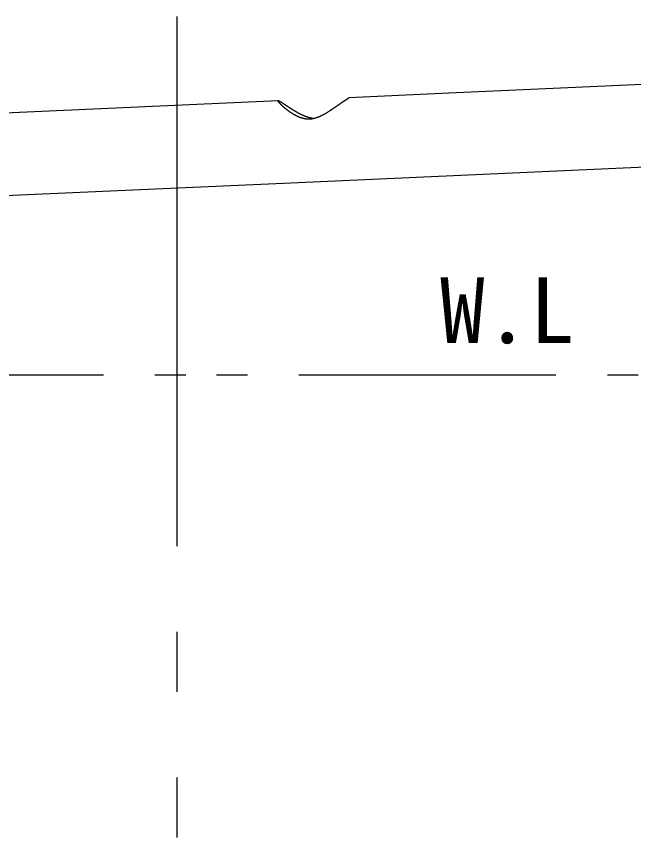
# Model space of a CAD drawing. Units: millimetres, scale not verified. Extents: x -9571 to 7747, y -6704 to 5373.
# Drawn here: x -5767.4 to -5407.3, y -2261 to -1782 of the extents above; entities that cross this region are included whole.
import ezdxf
from ezdxf.enums import TextEntityAlignment as Align

# ---------------------------------------------------------------- set-up
doc = ezdxf.new("R2010")
doc.units = ezdxf.units.MM
doc.header["$LTSCALE"] = 30
doc.linetypes.add('DOUBLE_CHAIN1', pattern=[8.8, 5, -1, 0.6, -0.6, 0.6, -1])
for name, color, linetype, lineweight in [('0-1_00クル-フ-0躯体', 3, 'Continuous', 25), ('1-1_junkan', 3, 'Continuous', 25), ('1-4_outer tank', 3, 'Continuous', 25), ('1-6_seiryu', 3, 'Continuous', 25)]:
    doc.layers.add(name, color=color, linetype=linetype, lineweight=lineweight)
doc.layers.add('1-3_moji', color=4, linetype='Continuous')
doc.styles.add('MS Gothic', font='')
doc.styles.get('MS Gothic').set_extended_font_data('MS Gothic')

msp = doc.modelspace()

# ---------------------------------------------------------------- linework, layer by layer
at = {"layer": '0-1_00クル-フ-0躯体'}
msp.add_line((-5614.65, -1831.27), (-5850.99, -1841.88), dxfattribs=at)
for points in [[(-5007.01, -1803.98), (-5514.96, -1826.79), (-5573.42, -1829.41)], [(-5579.28, -1833.44), (-5579.11, -1833.31), (-5578.94, -1833.2), (-5578.79, -1833.09), (-5578.65, -1832.99), (-5578.51, -1832.89), (-5578.39, -1832.81), (-5578.27, -1832.72), (-5578.16, -1832.64), (-5578.04, -1832.56), (-5577.93, -1832.48), (-5577.8, -1832.4), (-5577.67, -1832.31), (-5577.54, -1832.21), (-5577.39, -1832.12), (-5577.25, -1832.02), (-5577.11, -1831.93), (-5576.98, -1831.83), (-5576.85, -1831.75), (-5576.73, -1831.67), (-5573.42, -1829.41)], [(-5613.79, -1831.58), (-5613.88, -1831.54), (-5613.96, -1831.49), (-5614.04, -1831.45), (-5614.12, -1831.42), (-5614.18, -1831.38), (-5614.24, -1831.36), (-5614.29, -1831.34), (-5614.33, -1831.32), (-5614.38, -1831.3), (-5614.42, -1831.29), (-5614.45, -1831.28), (-5614.48, -1831.27), (-5614.52, -1831.27), (-5614.55, -1831.27), (-5614.59, -1831.26), (-5614.62, -1831.27), (-5614.65, -1831.27), (-5614.68, -1831.27), (-5614.7, -1831.28), (-5614.72, -1831.28), (-5614.73, -1831.29), (-5614.74, -1831.3), (-5614.75, -1831.32), (-5614.75, -1831.33), (-5614.75, -1831.35), (-5614.75, -1831.38), (-5614.74, -1831.4), (-5614.72, -1831.44), (-5614.7, -1831.48), (-5614.68, -1831.52), (-5614.66, -1831.56), (-5614.63, -1831.61), (-5614.6, -1831.66), (-5614.57, -1831.71), (-5614.53, -1831.76), (-5614.5, -1831.81), (-5614.46, -1831.86), (-5614.43, -1831.91), (-5614.39, -1831.96)], [(-5614.39, -1831.96), (-5614.35, -1832.01), (-5614.31, -1832.06), (-5614.26, -1832.12), (-5614.2, -1832.18), (-5614.14, -1832.25), (-5614.07, -1832.33), (-5613.99, -1832.41), (-5613.9, -1832.5), (-5613.82, -1832.59), (-5613.73, -1832.68), (-5613.64, -1832.78), (-5613.55, -1832.87), (-5613.47, -1832.95), (-5613.39, -1833.04), (-5613.31, -1833.11), (-5613.23, -1833.19), (-5613.15, -1833.27), (-5613.07, -1833.35), (-5612.98, -1833.43), (-5612.89, -1833.52), (-5612.78, -1833.62), (-5612.67, -1833.72), (-5612.54, -1833.84), (-5612.41, -1833.95), (-5612.28, -1834.07), (-5612.14, -1834.2), (-5612.01, -1834.32), (-5611.88, -1834.43), (-5611.75, -1834.54), (-5611.64, -1834.65), (-5611.53, -1834.74), (-5611.42, -1834.84), (-5611.31, -1834.93), (-5611.19, -1835.02), (-5611.08, -1835.12), (-5610.95, -1835.22), (-5610.82, -1835.33), (-5610.67, -1835.45), (-5610.52, -1835.58)], [(-5608.77, -1834.75), (-5608.91, -1834.65), (-5609.06, -1834.56), (-5609.21, -1834.45), (-5609.38, -1834.34), (-5609.56, -1834.23), (-5609.74, -1834.11), (-5609.92, -1833.99), (-5610.1, -1833.87), (-5610.28, -1833.76), (-5610.45, -1833.65), (-5610.61, -1833.54), (-5610.75, -1833.45), (-5610.89, -1833.36), (-5611.02, -1833.28), (-5611.13, -1833.2), (-5611.25, -1833.12), (-5611.37, -1833.05), (-5611.49, -1832.97), (-5611.62, -1832.89), (-5611.75, -1832.8), (-5611.89, -1832.72), (-5612.03, -1832.62), (-5612.18, -1832.53), (-5612.32, -1832.45), (-5612.46, -1832.36), (-5612.59, -1832.28), (-5612.71, -1832.2), (-5612.82, -1832.13), (-5612.92, -1832.07), (-5613.01, -1832.02), (-5613.1, -1831.96), (-5613.18, -1831.91), (-5613.26, -1831.87), (-5613.35, -1831.82), (-5613.43, -1831.78), (-5613.52, -1831.73), (-5613.61, -1831.68), (-5613.7, -1831.63), (-5613.79, -1831.58)], [(-5586.53, -1838.28), (-5586.34, -1838.16), (-5586.13, -1838.04), (-5585.91, -1837.9), (-5585.67, -1837.75), (-5585.43, -1837.6), (-5585.19, -1837.45), (-5584.95, -1837.3), (-5584.71, -1837.15), (-5584.48, -1837), (-5584.27, -1836.86), (-5584.07, -1836.74), (-5583.89, -1836.62), (-5583.72, -1836.51), (-5583.56, -1836.4), (-5583.4, -1836.29), (-5583.23, -1836.18), (-5583.07, -1836.07), (-5582.89, -1835.95), (-5582.7, -1835.82), (-5582.51, -1835.69), (-5582.3, -1835.55), (-5582.1, -1835.41), (-5581.9, -1835.27), (-5581.7, -1835.13), (-5581.51, -1835), (-5581.33, -1834.87), (-5581.16, -1834.76), (-5581.01, -1834.65), (-5580.87, -1834.55), (-5580.73, -1834.45), (-5580.59, -1834.36), (-5580.45, -1834.26), (-5580.31, -1834.16), (-5580.15, -1834.05), (-5579.99, -1833.93), (-5579.82, -1833.81), (-5579.64, -1833.69), (-5579.46, -1833.56), (-5579.28, -1833.44)], [(-5610.52, -1835.58), (-5610.35, -1835.71), (-5610.18, -1835.84), (-5610.01, -1835.98), (-5609.85, -1836.11), (-5609.68, -1836.24), (-5609.53, -1836.36), (-5609.38, -1836.48), (-5609.24, -1836.59), (-5609.1, -1836.69), (-5608.96, -1836.8), (-5608.82, -1836.9), (-5608.67, -1837.01), (-5608.51, -1837.12), (-5608.34, -1837.24), (-5608.15, -1837.37), (-5607.95, -1837.51), (-5607.74, -1837.65), (-5607.53, -1837.8), (-5607.31, -1837.94), (-5607.1, -1838.09), (-5606.89, -1838.23), (-5606.69, -1838.36), (-5606.51, -1838.48), (-5606.33, -1838.59), (-5606.17, -1838.7), (-5606, -1838.8), (-5605.83, -1838.9), (-5605.65, -1839), (-5605.47, -1839.11), (-5605.26, -1839.22), (-5605.04, -1839.34), (-5604.81, -1839.47), (-5604.56, -1839.6), (-5604.31, -1839.73), (-5604.06, -1839.86), (-5603.81, -1839.98), (-5603.57, -1840.1), (-5603.34, -1840.21), (-5603.13, -1840.31)], [(-5601.01, -1839.33), (-5601.27, -1839.21), (-5601.51, -1839.09), (-5601.73, -1838.98), (-5601.94, -1838.87), (-5602.14, -1838.77), (-5602.33, -1838.67), (-5602.52, -1838.57), (-5602.71, -1838.46), (-5602.91, -1838.35), (-5603.12, -1838.23), (-5603.34, -1838.1), (-5603.58, -1837.97), (-5603.82, -1837.82), (-5604.07, -1837.68), (-5604.32, -1837.53), (-5604.56, -1837.39), (-5604.79, -1837.25), (-5605.01, -1837.12), (-5605.21, -1837), (-5605.4, -1836.89), (-5605.57, -1836.78), (-5605.74, -1836.68), (-5605.9, -1836.58), (-5606.07, -1836.48), (-5606.24, -1836.37), (-5606.42, -1836.25), (-5606.61, -1836.13), (-5606.81, -1836.01), (-5607.02, -1835.87), (-5607.23, -1835.74), (-5607.43, -1835.61), (-5607.64, -1835.48), (-5607.83, -1835.35), (-5608.01, -1835.24), (-5608.18, -1835.13), (-5608.34, -1835.02), (-5608.49, -1834.93), (-5608.63, -1834.84), (-5608.77, -1834.75)], [(-5594.22, -1841.52), (-5594.44, -1841.5), (-5594.49, -1841.49), (-5594.55, -1841.48), (-5594.63, -1841.47), (-5594.71, -1841.46), (-5594.79, -1841.45), (-5594.88, -1841.44), (-5594.97, -1841.42), (-5595.07, -1841.41), (-5595.16, -1841.39), (-5595.26, -1841.38), (-5595.36, -1841.36), (-5595.47, -1841.33), (-5595.6, -1841.31), (-5595.73, -1841.28), (-5595.88, -1841.24), (-5596.04, -1841.2), (-5596.23, -1841.15), (-5596.44, -1841.1), (-5596.65, -1841.04), (-5596.88, -1840.98), (-5597.11, -1840.91), (-5597.33, -1840.85), (-5597.56, -1840.78), (-5597.78, -1840.71), (-5597.98, -1840.64), (-5598.18, -1840.58), (-5598.38, -1840.5), (-5598.57, -1840.43), (-5598.77, -1840.35), (-5598.97, -1840.27), (-5599.18, -1840.18), (-5599.41, -1840.07), (-5599.66, -1839.96), (-5599.92, -1839.84), (-5600.19, -1839.72), (-5600.47, -1839.59), (-5600.74, -1839.46), (-5601.01, -1839.33)], [(-5595.45, -1841.71), (-5595.28, -1841.7), (-5595.11, -1841.68), (-5594.93, -1841.65), (-5594.75, -1841.63), (-5594.57, -1841.59), (-5594.37, -1841.56), (-5594.16, -1841.51), (-5593.94, -1841.46), (-5593.7, -1841.39), (-5593.44, -1841.32), (-5593.16, -1841.25), (-5592.88, -1841.16), (-5592.59, -1841.08), (-5592.3, -1840.99), (-5592.01, -1840.9), (-5591.74, -1840.81), (-5591.49, -1840.72), (-5591.25, -1840.64), (-5591.03, -1840.55), (-5590.82, -1840.47), (-5590.62, -1840.39), (-5590.42, -1840.3), (-5590.21, -1840.21), (-5590, -1840.11), (-5589.77, -1840), (-5589.53, -1839.88), (-5589.27, -1839.75), (-5589, -1839.62), (-5588.73, -1839.48), (-5588.46, -1839.35), (-5588.2, -1839.21), (-5587.94, -1839.08), (-5587.71, -1838.95), (-5587.49, -1838.83), (-5587.28, -1838.72), (-5587.09, -1838.61), (-5586.9, -1838.5), (-5586.72, -1838.39), (-5586.53, -1838.28)], [(-5603.13, -1840.31), (-5602.93, -1840.41), (-5602.74, -1840.49), (-5602.55, -1840.57), (-5602.35, -1840.65), (-5602.15, -1840.73), (-5601.95, -1840.8), (-5601.72, -1840.88), (-5601.47, -1840.96), (-5601.21, -1841.04), (-5600.94, -1841.12), (-5600.66, -1841.2), (-5600.38, -1841.28), (-5600.1, -1841.35), (-5599.83, -1841.42), (-5599.58, -1841.49), (-5599.35, -1841.54), (-5599.13, -1841.59), (-5598.92, -1841.63), (-5598.73, -1841.66), (-5598.55, -1841.69), (-5598.37, -1841.71), (-5598.2, -1841.73), (-5598.03, -1841.74), (-5597.86, -1841.75), (-5597.69, -1841.76), (-5597.53, -1841.76), (-5597.37, -1841.76), (-5597.23, -1841.76), (-5597.1, -1841.76), (-5596.98, -1841.76), (-5596.66, -1841.76), (-5596.43, -1841.75), (-5596.33, -1841.75), (-5596.21, -1841.75), (-5596.08, -1841.74), (-5595.94, -1841.74), (-5595.78, -1841.73), (-5595.62, -1841.72), (-5595.45, -1841.71)]]:
    msp.add_lwpolyline(points, dxfattribs=at)
at = {"layer": '1-1_junkan'}
for p, q in [((-5611.47, -1879.17), (-5004.85, -1851.93)), ((-5937.7, -1893.82), (-5611.47, -1879.17))]:
    msp.add_line(p, q, dxfattribs=at)
at = {"layer": '1-4_outer tank', "color": 4, "linetype": 'DOUBLE_CHAIN1'}
msp.add_line((-6130.53, -1990.99), (-4436.79, -1990.99), dxfattribs=at)
at = {"layer": '1-6_seiryu'}
for p, q in [((-5673.66, -2090.99), (-5673.66, -1781.99)), ((-5673.66, -2175.99), (-5673.66, -2140.99)), ((-5673.66, -2260.99), (-5673.66, -2225.99))]:
    msp.add_line(p, q, dxfattribs=at)

# ---------------------------------------------------------------- texts
at = {"layer": '1-3_moji', "style": 'MS Gothic'}
msp.add_text('W.L', height=38.48, dxfattribs=at).set_placement((-5520.24, -1984.12), align=Align.BOTTOM_LEFT)

doc.saveas('drawing.dxf')
